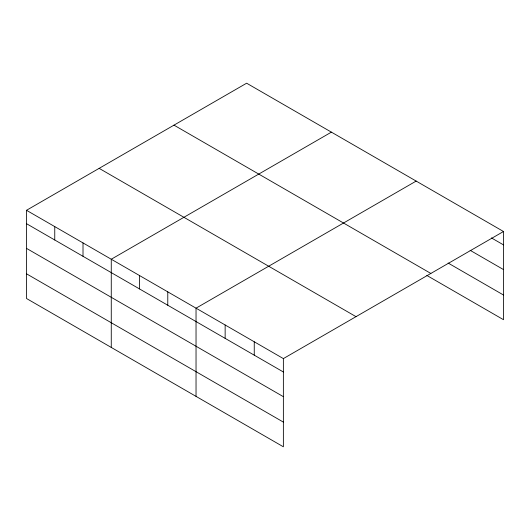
<?xml version="1.0" encoding="UTF-8"?>
<svg xmlns="http://www.w3.org/2000/svg" width="530" height="530" viewBox="0 0 530 530"><rect width="100%" height="100%" fill="white"/><g stroke="black" fill="none" stroke-linecap="round" stroke-linejoin="round"><path stroke-width="0.79" d="M283.371 396.672L283.371 358.598L26.5 210.297L26.5 298.496L283.371 446.797L283.371 396.672L26.5 248.365M426.816 275.428L503.5 319.703L503.5 231.504L246.629 83.203L26.5 210.297M331.396 132.142L111.267 259.236L111.267 347.435M416.163 181.081L196.034 308.175L196.034 396.374M283.371 358.598L503.5 231.504M491.429 237.917L503.5 244.886M470.13 250.312L503.5 269.578M448.115 263.039L503.5 295.018M173.986 125.146L430.857 273.447M99.143 168.355L356.014 316.655M26.5 223.68L283.371 371.981M26.5 273.805L283.371 422.105M254.254 341.79L254.254 355.173M225.144 324.983L225.144 338.365M167.778 291.864L167.778 305.247M139.522 275.547L139.522 288.93M83.011 242.925L83.011 256.301M54.756 226.608L54.756 239.991"/></g></svg>
